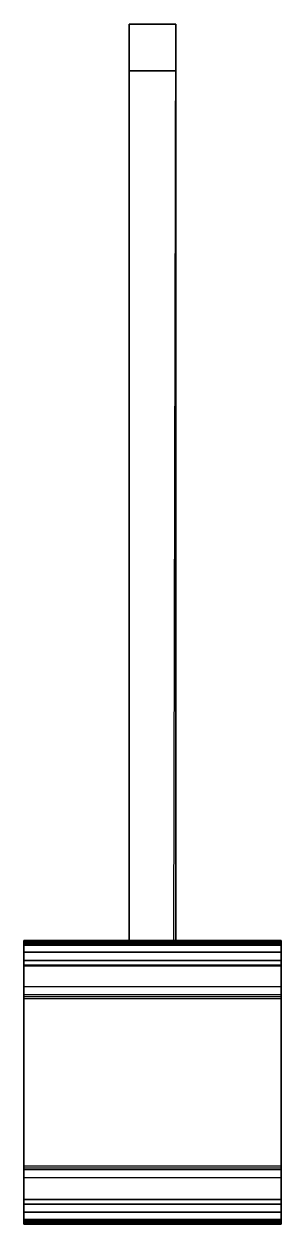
# Model space of a CAD drawing. Extents: x 20.4 to 31.4, y -69.6 to -18.4.
import ezdxf

# ---------------------------------------------------------------- set-up
doc = ezdxf.new("R2010")
doc.units = 0
doc.header["$MEASUREMENT"] = 0
doc.layers.add('ACESSORIOS', color=8, linetype='Continuous')

msp = doc.modelspace()

# ---------------------------------------------------------------- linework, layer by layer
at = {"layer": 'ACESSORIOS'}
for points in [[(26.872, -57.517, 58.68), (24.872, -57.517, 58.68), (24.872, -18.38, 58.68), (26.872, -18.38, 58.68)], [(24.872, -18.38, 60.68), (26.872, -18.38, 60.68), (26.872, -18.38, 58.68), (24.872, -18.38, 58.68)], [(24.872, -18.38, 60.68), (24.872, -18.38, 58.68), (24.872, -57.517, 58.68), (24.872, -57.517, 60.68)], [(24.872, -57.517, 60.68), (26.783, -57.517, 60.68), (26.872, -18.38, 60.68), (24.872, -18.38, 60.68)], [(26.872, -57.517, 52.68), (24.872, -57.517, 52.68), (24.872, -18.38, 52.68), (26.872, -18.38, 52.68)], [(24.872, -18.38, 54.68), (26.872, -18.38, 54.68), (26.872, -18.38, 52.68), (24.872, -18.38, 52.68)], [(24.872, -18.38, 54.68), (24.872, -18.38, 52.68), (24.872, -57.517, 52.68), (24.872, -57.517, 54.68)], [(24.872, -57.517, 54.68), (26.783, -57.517, 54.68), (26.872, -18.38, 54.68), (24.872, -18.38, 54.68)], [(26.872, -18.38, 54.68), (24.872, -18.38, 54.68), (24.872, -18.38, 58.68), (26.872, -18.38, 58.68)], [(24.872, -18.38, 58.68), (24.872, -20.38, 58.68), (24.872, -20.38, 54.68), (24.872, -18.38, 54.68)], [(26.872, -18.38, 54.68), (26.866, -20.38, 54.68), (26.872, -20.38, 58.68), (26.872, -18.38, 58.68)], [(26.872, -18.38, 60.68), (26.872, -18.38, 58.68), (26.872, -57.517, 58.68), (26.872, -57.517, 60.68)], [(26.872, -18.38, 54.68), (26.872, -18.38, 52.68), (26.872, -57.517, 52.68), (26.872, -57.517, 54.68)], [(24.872, -20.38, 58.68), (26.872, -20.38, 58.68), (26.872, -20.38, 54.68), (24.872, -20.38, 54.68)], [(20.372, -58.014, 50.68), (20.372, -58.014, 50.68), (20.372, -57.511, 51.27), (20.372, -58.564, 51.226)], [(20.372, -58.014, 50.68), (20.372, -58.014, 50.68), (20.372, -57.645, 50.852), (20.372, -57.511, 51.27)], [(20.372, -57.517, 60.68), (20.372, -58.562, 60.68), (20.372, -58.562, 51.226), (20.372, -57.511, 51.27)], [(20.372, -57.511, 51.27), (20.372, -57.645, 50.852), (31.372, -57.645, 50.852), (31.372, -57.511, 51.27)], [(20.372, -57.517, 60.68), (20.372, -57.511, 51.27), (31.372, -57.511, 51.27), (31.372, -57.517, 60.68)], [(20.372, -58.591, 62.68), (20.372, -57.517, 62.48), (20.372, -57.517, 60.68), (20.372, -58.591, 60.68)], [(20.372, -58.591, 62.68), (20.372, -57.717, 62.68), (20.372, -57.578, 62.624), (20.372, -57.517, 62.48)], [(20.372, -57.517, 60.68), (20.372, -57.517, 62.48), (31.372, -57.517, 62.48), (31.372, -57.517, 60.68)], [(20.372, -57.517, 62.48), (20.372, -57.578, 62.624), (31.372, -57.578, 62.624), (31.372, -57.517, 62.48)], [(31.372, -57.578, 62.624), (31.372, -57.717, 62.68), (20.372, -57.717, 62.68), (20.372, -57.578, 62.624)], [(20.372, -57.645, 50.852), (20.372, -58.014, 50.68), (31.372, -58.014, 50.68), (31.372, -57.645, 50.852)], [(31.372, -57.714, 62.68), (20.372, -57.714, 62.68), (20.372, -69.407, 62.714), (31.372, -69.407, 62.714)], [(26.872, -57.517, 60.68), (24.872, -57.517, 60.68), (24.872, -57.517, 58.68), (26.872, -57.517, 58.68)], [(26.872, -57.517, 54.68), (24.872, -57.517, 54.68), (24.872, -57.517, 52.68), (26.872, -57.517, 52.68)], [(31.372, -58.014, 50.68), (31.372, -58.014, 50.68), (31.372, -57.511, 51.27), (31.372, -58.564, 51.226)], [(31.372, -58.014, 50.68), (31.372, -58.014, 50.68), (31.372, -57.645, 50.852), (31.372, -57.511, 51.27)], [(31.372, -57.517, 60.68), (31.372, -58.562, 60.68), (31.372, -58.562, 51.226), (31.372, -57.511, 51.27)], [(31.372, -58.591, 62.68), (31.372, -57.517, 62.48), (31.372, -57.517, 60.68), (31.372, -58.591, 60.68)], [(31.372, -58.591, 62.68), (31.372, -57.717, 62.68), (31.372, -57.578, 62.624), (31.372, -57.517, 62.48)], [(20.372, -58.014, 50.68), (20.372, -58.362, 50.792), (20.372, -58.562, 51.157), (20.372, -58.564, 51.226)], [(20.372, -58.014, 50.68), (20.372, -58.362, 50.792), (31.372, -58.362, 50.792), (31.372, -58.014, 50.68)], [(31.372, -58.562, 51.157), (31.372, -58.362, 50.792), (20.372, -58.362, 50.792), (20.372, -58.562, 51.157)], [(20.372, -59.916, 52.248), (20.372, -58.362, 50.792), (31.372, -58.362, 50.792), (31.372, -59.916, 52.248)], [(20.372, -59.916, 52.248), (20.372, -59.98, 52.495), (20.372, -58.562, 51.157), (20.372, -58.362, 50.792)], [(31.372, -58.014, 50.68), (31.372, -58.362, 50.792), (31.372, -58.562, 51.157), (31.372, -58.564, 51.226)], [(31.372, -59.916, 52.248), (31.372, -59.98, 52.495), (31.372, -58.562, 51.157), (31.372, -58.362, 50.792)], [(31.372, -58.562, 51.157), (20.372, -58.562, 51.157), (20.372, -58.562, 60.68), (31.372, -58.562, 60.68)], [(20.372, -58.562, 52.995), (20.372, -59.48, 52.995), (31.372, -59.48, 52.995), (31.372, -58.562, 52.995)], [(20.372, -58.562, 51.157), (20.372, -58.562, 51.226), (20.372, -59.833, 52.849), (20.372, -59.98, 52.495)], [(20.372, -58.562, 51.226), (20.372, -58.562, 52.995), (20.372, -59.48, 52.995), (20.372, -59.833, 52.849)], [(20.372, -68.533, 62.714), (20.372, -68.533, 60.714), (20.372, -58.591, 60.68), (20.372, -58.591, 62.68)], [(31.372, -68.562, 60.714), (20.372, -68.562, 60.714), (20.372, -58.591, 60.68), (31.372, -58.591, 60.68)], [(31.372, -58.562, 51.157), (31.372, -58.562, 51.226), (31.372, -59.833, 52.849), (31.372, -59.98, 52.495)], [(31.372, -58.562, 51.226), (31.372, -58.562, 52.995), (31.372, -59.48, 52.995), (31.372, -59.833, 52.849)], [(31.372, -68.533, 62.714), (31.372, -68.533, 60.714), (31.372, -58.591, 60.68), (31.372, -58.591, 62.68)], [(31.372, -59.48, 52.995), (31.372, -59.833, 52.849), (20.372, -59.833, 52.849), (20.372, -59.48, 52.995)], [(20.372, -59.833, 52.849), (20.372, -59.98, 52.495), (31.372, -59.98, 52.495), (31.372, -59.833, 52.849)], [(31.372, -59.98, 52.495), (31.372, -59.916, 52.248), (20.372, -59.916, 52.248), (20.372, -59.98, 52.495)], [(31.372, -67.291, 52.883), (31.372, -67.144, 52.53), (20.372, -67.144, 52.53), (20.372, -67.291, 52.883)], [(20.372, -67.144, 52.53), (20.372, -67.208, 52.283), (31.372, -67.208, 52.283), (31.372, -67.144, 52.53)], [(20.372, -68.762, 50.827), (20.372, -68.562, 51.192), (20.372, -67.144, 52.53), (20.372, -67.208, 52.283)], [(20.372, -67.144, 52.53), (20.372, -67.291, 52.883), (20.372, -68.562, 51.261), (20.372, -68.562, 51.192)], [(31.372, -67.208, 52.283), (31.372, -68.762, 50.827), (20.372, -68.762, 50.827), (20.372, -67.208, 52.283)], [(20.372, -67.644, 53.03), (20.372, -67.291, 52.883), (31.372, -67.291, 52.883), (31.372, -67.644, 53.03)], [(20.372, -67.291, 52.883), (20.372, -67.644, 53.03), (20.372, -68.562, 53.03), (20.372, -68.562, 51.261)], [(31.372, -68.762, 50.827), (31.372, -68.562, 51.192), (31.372, -67.144, 52.53), (31.372, -67.208, 52.283)], [(31.372, -67.144, 52.53), (31.372, -67.291, 52.883), (31.372, -68.562, 51.261), (31.372, -68.562, 51.192)], [(31.372, -67.291, 52.883), (31.372, -67.644, 53.03), (31.372, -68.562, 53.03), (31.372, -68.562, 51.261)], [(31.372, -68.562, 53.03), (31.372, -67.644, 53.03), (20.372, -67.644, 53.03), (20.372, -68.562, 53.03)], [(20.372, -68.533, 60.714), (20.372, -69.607, 60.714), (20.372, -69.607, 62.514), (20.372, -68.533, 62.714)], [(20.372, -69.607, 62.514), (20.372, -69.546, 62.658), (20.372, -69.407, 62.714), (20.372, -68.533, 62.714)], [(20.372, -68.56, 51.261), (20.372, -69.613, 51.305), (20.372, -69.11, 50.714)], [(20.372, -68.56, 51.261), (20.372, -68.562, 51.192), (20.372, -68.762, 50.827), (20.372, -69.11, 50.714)], [(20.372, -69.613, 51.305), (20.372, -68.562, 51.261), (20.372, -68.562, 60.714), (20.372, -69.607, 60.714)], [(20.372, -68.562, 51.192), (20.372, -68.762, 50.827), (31.372, -68.762, 50.827), (31.372, -68.562, 51.192)], [(31.372, -68.562, 60.714), (20.372, -68.562, 60.714), (20.372, -68.562, 51.192), (31.372, -68.562, 51.192)], [(31.372, -68.533, 60.714), (31.372, -69.607, 60.714), (31.372, -69.607, 62.514), (31.372, -68.533, 62.714)], [(31.372, -69.607, 62.514), (31.372, -69.546, 62.658), (31.372, -69.407, 62.714), (31.372, -68.533, 62.714)], [(31.372, -68.562, 51.261), (31.372, -69.613, 51.305), (31.372, -69.11, 50.714)], [(31.372, -68.562, 51.261), (31.372, -68.562, 51.192), (31.372, -68.762, 50.827), (31.372, -69.11, 50.714)], [(31.372, -69.613, 51.305), (31.372, -68.562, 51.261), (31.372, -68.562, 60.714), (31.372, -69.607, 60.714)], [(31.372, -69.11, 50.714), (31.372, -68.762, 50.827), (20.372, -68.762, 50.827), (20.372, -69.11, 50.714)], [(20.372, -69.613, 51.305), (20.372, -69.479, 50.887), (20.372, -69.11, 50.714)], [(31.372, -69.479, 50.887), (31.372, -69.11, 50.714), (20.372, -69.11, 50.714), (20.372, -69.479, 50.887)], [(31.372, -69.613, 51.305), (31.372, -69.479, 50.887), (31.372, -69.11, 50.714)], [(20.372, -69.546, 62.658), (20.372, -69.407, 62.714), (31.372, -69.407, 62.714), (31.372, -69.546, 62.658)], [(31.372, -69.613, 51.305), (31.372, -69.479, 50.887), (20.372, -69.479, 50.887), (20.372, -69.613, 51.305)], [(31.372, -69.607, 62.514), (31.372, -69.546, 62.658), (20.372, -69.546, 62.658), (20.372, -69.607, 62.514)], [(31.372, -69.607, 60.714), (31.372, -69.613, 51.305), (20.372, -69.613, 51.305), (20.372, -69.607, 60.714)], [(31.372, -69.607, 60.714), (31.372, -69.607, 62.514), (20.372, -69.607, 62.514), (20.372, -69.607, 60.714)]]:
    msp.add_3dface(points, dxfattribs=at)

doc.saveas('drawing.dxf')
